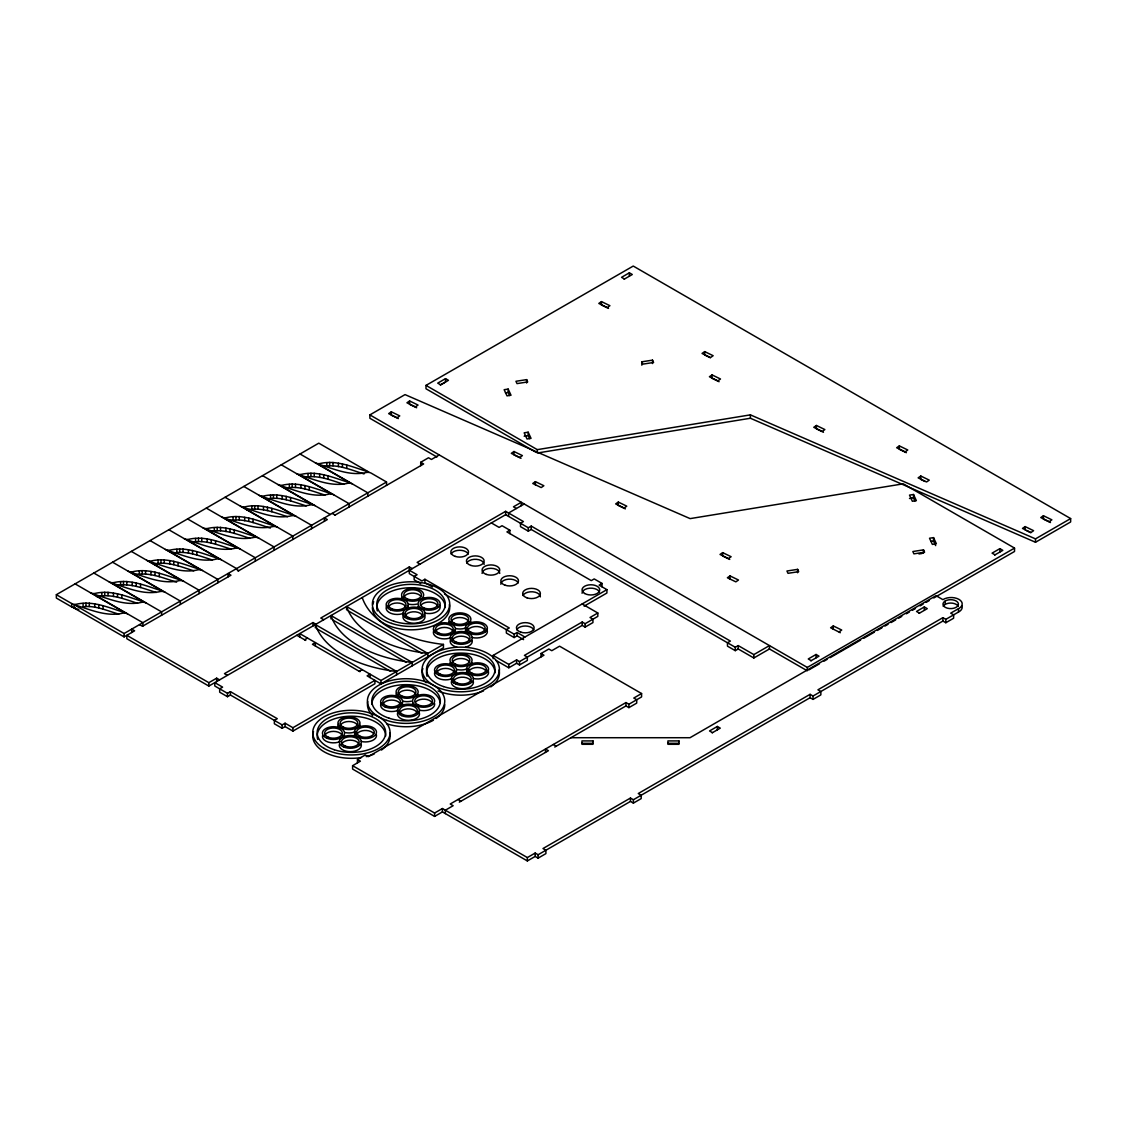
<?xml version="1.0" encoding="UTF-8"?>
<svg xmlns="http://www.w3.org/2000/svg" width="1127" height="1127" viewBox="0 0 1127 1127"><rect width="100%" height="100%" fill="white"/><g stroke="black" fill="none" stroke-linecap="round" stroke-linejoin="round"><path stroke-width="1.5" d="M391.308 411.806L388.646 413.637L397.098 417.737L399.775 415.905L391.308 411.806L391.308 415.187L398.366 418.596M409.594 400.958L406.932 402.79L415.384 406.889L418.061 405.058L409.594 400.958L409.594 404.339L416.652 407.749M601.466 301.599L598.803 303.445L607.27 307.544L609.932 305.699L601.466 301.599L601.466 304.994L608.524 308.404M513.954 451.504L511.292 453.35L519.744 457.449L522.421 455.604L513.954 451.504L513.954 454.885L521.012 458.309M704.699 351.61L702.036 353.455L710.503 357.555L713.166 355.709L704.699 351.61L704.699 355.005L710.348 357.738M535.41 481.638L532.747 483.483L541.214 487.568L543.876 485.737L535.41 481.638L535.41 485.019M712.067 374.911L709.39 376.756L717.857 380.856L720.519 379.01L712.067 374.911L712.067 378.292L719.111 381.715M618.314 502.064L615.652 503.91L624.104 508.009L626.781 506.164L618.314 502.064L618.314 505.445L625.372 508.869M816.427 425.471L813.75 427.302L822.217 431.402L824.879 429.57L816.427 425.471L816.427 428.852L823.471 432.275M722.675 552.624L720.012 554.456L728.465 558.555L731.141 556.724L722.675 552.624L722.675 556.005L729.732 559.429M899.332 445.898L896.655 447.743L905.122 451.842L907.784 449.997L899.332 445.898L899.332 449.279L906.376 452.702M730.042 575.925L727.366 577.757L735.832 581.856L738.495 580.025L730.042 575.925L730.042 579.306M920.787 476.031L918.111 477.862L926.577 481.962L929.254 480.13L920.787 476.031L920.787 479.412L925.013 481.468M839.066 631.867L841.728 630.035L833.276 625.936L830.599 627.767L840.319 632.726M1025.147 526.591L1022.471 528.422L1030.937 532.522L1033.614 530.69L1025.147 526.591L1025.147 529.972M1043.433 515.729L1040.756 517.575L1049.223 521.674L1051.885 519.829L1043.433 515.729L1043.433 519.124L1050.477 522.534M75.03 607.707A4.705 2.719 0 0 1 71.705 606.918L56.35 598.071L56.35 594.69L318.786 443.165L368.783 472.03C353.089 467.282 336.691 459.562 319.941 463.563A4.705 2.719 0 0 1 315.391 462.859M436.938 456.998L369.881 418.272L369.881 414.891L405.03 394.605L690.118 518.617L903.248 483.835L1014.539 548.088L1014.539 551.469L933.762 597.972M445.531 378.63L437.713 383.138L440.657 384.828L448.461 380.32L445.531 378.63L445.531 382.011L440.319 385.011M624.133 279.2L632.289 274.509L629.345 272.819L621.54 277.327L624.471 279.017M131.704 632.515L131.704 629.12L134.634 630.81L124.097 636.896L74.114 608.045L74.114 604.664L124.097 633.515L386.533 482.004L386.533 485.385M420.709 465.662L420.709 462.281L428.514 457.759L431.444 459.464L439.262 454.942M238.022 571.135L327.309 519.589L324.379 517.899L324.379 521.28M334.634 515.349L423.639 463.972L420.709 462.281M420.061 564.12L417.131 562.429L505.643 511.32L523.421 521.576L520.491 523.266L520.491 526.647L528.295 531.155L531.226 529.465L735.283 647.278L738.213 645.588L753.836 654.604L769.459 645.588L769.459 648.969L753.836 657.985L738.213 648.969L735.283 650.659L727.464 646.151L727.464 642.77L730.395 641.08L531.226 526.084L528.295 527.774L505.643 514.701L208.847 686.061L126.83 638.713L126.83 635.332L208.847 682.68L216.652 678.172L219.582 679.863M315.912 624.245L312.982 622.555L224.456 673.65L227.386 675.355M412.243 568.628L409.312 566.937L320.786 618.047L323.717 619.737M524.196 503.994L508.573 513.01L508.573 516.391M304.614 639.784L307.544 638.093M227.485 693.33L230.415 691.64L277.284 718.702L274.354 720.392L274.354 723.773L282.159 728.281L285.089 726.591L292.907 731.099L374.911 683.751L374.911 680.37L292.907 727.718L285.089 723.21L282.159 724.9L230.415 695.021L227.485 696.711L219.68 692.203L219.68 688.822L222.611 687.132L214.792 682.624L214.792 686.005L227.485 693.33L227.485 696.711M523.59 639.615L517.082 635.867L514.151 637.558L506.347 633.05L506.347 629.669L509.263 627.978L424.907 579.264L421.991 580.954L409.298 573.629L409.312 566.937M509.855 533.606L509.855 530.225L506.925 531.916L591.281 580.616L594.211 578.926L602.015 583.434L602.015 586.829M359.288 671.34L362.218 669.649M299.74 636.966L299.74 633.585L380.968 680.483L443.446 644.405L443.446 647.786L380.968 683.864L367.106 675.862L370.036 674.171L370.036 677.552M444.503 593.957L514.151 634.177L517.082 632.486L524.886 636.994M602.015 583.434L599.099 585.138L606.904 589.646L606.904 593.027L584.124 606.171M493.161 658.774L493.161 655.393L606.904 589.646M493.161 655.393L508.784 664.409L516.589 659.901L519.519 661.591L582.194 625.4L585.124 627.091L592.943 622.583L592.943 619.202L590.013 617.511L597.817 613.003L597.817 616.384L585.124 623.71L582.194 622.019L524.407 655.393L527.337 657.083L527.337 660.464L519.519 664.972L516.589 663.282L508.784 667.79L495.993 660.408M357.47 762.866L357.47 759.485L365.289 754.977L368.219 756.668L543.961 655.21L541.03 653.519L541.03 656.9M541.03 653.519L548.835 649.011L551.765 650.702L559.57 646.194L641.587 693.542L641.587 696.923L628.894 704.248L625.964 702.558L450.222 804.016L453.153 805.706L445.348 810.214L445.348 813.595M961.866 605.734A11.059 6.382 0 0 1 958.513 612.031L945.821 619.357L942.89 617.666L817.92 689.823L820.85 691.513L820.85 694.894L813.032 699.402L810.102 697.712L633.388 799.733L630.458 798.043L542.975 848.546L545.905 850.237L545.905 853.618L538.1 858.126L535.17 856.435L527.351 860.943L442.418 811.905L434.599 816.413L352.596 769.065L352.596 765.684L360.401 761.176L357.47 759.485M352.596 765.684L434.599 813.032L442.418 808.524L527.351 857.562L535.17 853.054L538.1 854.745L630.458 801.424L633.388 803.114L641.193 798.606L641.193 795.225L638.262 793.535L810.102 694.331L813.032 696.021L942.89 621.047L945.821 622.738L953.625 618.23L953.625 614.849L950.695 613.158L958.513 608.665A11.059 6.382 0 0 0 958.95 599.381A11.059 6.382 0 0 0 942.89 599.649L936.044 595.676L690.006 737.72L570.91 737.72M641.587 693.542L633.783 698.05L636.713 699.74L636.713 703.121L628.894 707.629L625.964 705.939L554.766 747.046M459.323 802.156L548.44 750.695L545.51 749.004L545.51 752.385M810.848 660.845L819.005 656.153L816.061 654.463L808.256 658.971L811.186 660.661M994.676 555.033L1002.819 550.342L999.888 548.638L992.07 553.146L995.014 554.85M537.283 449.645L750.413 414.863L1035.502 538.875L1070.65 518.575L1070.65 521.956L1035.502 542.256L750.413 418.244L537.283 453.026L537.283 449.645L425.992 385.392L425.992 388.773L535.762 452.152M712.137 732.846L720.28 728.141L717.35 726.45L709.531 730.958L712.475 732.663M919.125 613.342L927.267 608.65L924.323 606.946L916.519 611.454L919.449 613.158M425.992 385.392L633.247 266.057L1070.65 518.575M369.881 414.891L807.284 667.423L1014.539 548.088M808.806 669.931L819.47 663.789M824.048 661.155L827.091 659.394M830.134 657.647L860.619 640.094M863.662 638.333L874.341 632.191M877.384 630.444L881.948 627.809M885.005 626.048L888.048 624.302M891.091 622.541L895.669 619.906M898.712 618.159L901.769 616.399M906.333 613.764L909.39 612.017M912.433 610.256L915.476 608.51M920.055 605.875L923.098 604.114M926.155 602.367L929.197 600.606M945.229 600.973L946.835 600.282A7.734 4.466 0 0 1 956.161 601.001A7.734 4.466 0 0 1 957.386 606.382L956.161 607.298A7.734 4.466 0 0 1 945.229 607.312A7.734 4.466 0 0 1 945.229 601.001L945.229 604.368M526.619 379.63L515.941 381.278L517.025 383.603L527.69 381.94L526.619 379.63L526.619 383.011M641.841 361.809L652.519 360.147L653.59 362.471L642.925 364.12L641.841 361.809L641.841 365.19M508.164 389.083L504.149 389.703L507.009 395.859L511.024 395.239L508.164 389.083L508.164 392.464L509.601 395.549M505.488 392.872L508.164 392.464M528.183 432.204L524.168 432.824L527.027 438.981L531.042 438.361L528.183 432.204L528.183 435.585L529.605 438.657M524.168 436.205L528.183 435.585M913.504 494.499L909.503 495.119L912.363 501.276L916.364 500.656L913.504 494.499L913.504 497.88L914.941 500.952M909.503 498.5L913.504 497.88M933.522 537.621L929.507 538.241L932.367 544.397L936.382 543.778L933.522 537.621L933.522 541.002L935.664 545.623M930.846 541.411L933.522 541.002M797.606 569.36L786.942 571.009L788.012 573.319L798.691 571.671L797.606 569.36L797.606 572.741M923.506 549.877L912.842 551.526L913.912 553.85L924.591 552.188L923.506 549.877L923.506 553.258M918.942 553.963L921.985 553.498M300.05 453.998L350.032 482.849C334.353 478.116 317.955 470.382 301.191 474.382A4.705 2.719 0 0 1 296.655 473.678M281.299 464.817L331.282 493.682C315.602 488.935 299.204 481.201 282.44 485.202A4.705 2.719 0 0 1 277.904 484.497M262.549 475.636L312.545 504.502C296.852 499.754 280.454 492.02 263.704 496.021A4.705 2.719 0 0 1 259.154 495.331M243.812 486.455L293.795 515.321C278.115 510.573 261.718 502.853 244.953 506.854A4.705 2.719 0 0 1 240.417 506.15M225.062 497.289L275.044 526.14C259.365 521.407 242.967 513.673 226.203 517.673A4.705 2.719 0 0 1 221.667 516.969M206.311 508.108L256.308 536.973C240.629 532.226 224.231 524.492 207.467 528.493A4.705 2.719 0 0 1 202.916 527.788M187.575 518.927L237.558 547.792C221.878 543.045 205.48 535.311 188.716 539.312A4.705 2.719 0 0 1 184.18 538.621M168.825 529.746L218.807 558.612C203.128 553.864 186.73 546.144 169.966 550.145A4.705 2.719 0 0 1 165.43 549.441M150.074 540.58L200.071 569.431C184.391 564.697 167.993 556.963 151.229 560.964A4.705 2.719 0 0 1 146.679 560.26M131.338 551.399L181.32 580.264C165.641 575.517 149.243 567.783 132.479 571.783A4.705 2.719 0 0 1 127.943 571.079M112.587 562.218L162.57 591.083C146.89 586.336 130.493 578.602 113.728 582.603A4.705 2.719 0 0 1 109.192 581.912M93.837 573.037L143.833 601.903C128.154 597.155 111.756 589.435 94.992 593.436A4.705 2.719 0 0 1 90.442 592.732M75.1 583.871L125.083 612.722C109.404 607.988 93.006 600.254 76.242 604.255A4.705 2.719 0 0 1 71.705 603.551L56.35 594.69M323.364 466.508C337.339 463.704 350.99 470.044 364.063 473.918M304.628 477.327C318.025 474.622 331.197 480.412 343.749 484.244M285.878 488.16C299.275 485.441 312.447 491.231 324.999 495.063M267.127 498.979C280.538 496.274 293.71 502.064 306.262 505.896M246.672 510.01C260.619 506.911 274.439 512.517 287.512 516.715M229.64 520.618C243.601 517.814 257.266 524.154 270.339 528.042M210.89 531.451C224.301 528.732 237.473 534.522 250.025 538.354M192.154 542.27C205.551 539.565 218.723 545.355 231.274 549.187M173.403 553.089C186.8 550.385 199.972 556.174 212.524 560.006M154.653 563.909C168.064 561.204 181.236 566.994 193.788 570.825M135.916 574.742C149.877 571.924 163.528 578.264 176.601 582.152M117.166 585.561C130.563 582.856 143.735 588.646 156.287 592.478M96.697 596.592C110.657 593.492 124.477 599.099 137.55 603.297M118.8 614.116C107.248 610.834 95.429 605.199 83.102 606.791L83.102 603.41M581.955 743.313L592.999 743.313M667.917 743.313L678.961 743.313M74.114 604.664C89.794 609.397 106.192 617.131 122.956 613.13A4.705 2.719 0 0 1 127.492 613.835M74.114 608.045L78.82 609.538M1026.556 530.648L1030.782 532.705M769.178 648.814L807.284 670.804L807.284 667.423M516.391 508.502L513.461 506.812L521.266 502.304L521.266 505.685M509.855 530.225L502.05 525.717L499.12 527.408L491.302 522.9M386.533 482.004L371.192 473.143A4.705 2.719 0 0 0 366.655 472.438C349.891 476.439 333.493 468.705 317.8 463.958L367.796 492.823L367.796 496.204M582.194 603.973L597.817 613.003M332.183 513.377L335.113 515.067M330.296 514.476L280.313 485.61C295.992 490.358 312.39 498.078 329.154 494.077A4.705 2.719 0 0 1 333.705 494.781M409.298 570.248L417.103 574.756L414.172 576.446L414.172 579.827L420.681 583.589M432.444 586.998L424.907 582.645L424.907 579.264M346.595 609.904L346.595 606.523L427.837 653.421L427.837 656.802M348.102 610.778L421.808 653.336M330.972 618.92L330.972 615.539L412.214 662.437L412.214 665.818M553.329 744.496L556.259 746.187M332.479 619.794L406.199 662.352M236.571 568.586L186.589 539.72C202.268 544.468 218.666 552.202 235.43 548.201A4.705 2.719 0 0 1 239.966 548.905M235.853 568.994L238.783 570.685M315.363 627.936L315.363 624.555L396.591 671.453L396.591 674.848M316.856 628.81L390.576 671.368M296.81 635.276L305.755 640.432M359.907 671.706L312.433 644.292L315.363 642.601L315.363 645.982M458.041 799.508L460.971 801.198M139.523 624.612L142.453 626.302L230.965 575.207L228.034 573.516L228.034 576.897M1035.502 538.875L1035.502 542.256M999.888 548.638L999.888 552.019M958.513 608.665L958.513 612.031M945.821 619.357L945.821 622.738M942.89 617.666L942.89 621.047M924.323 606.946L924.323 610.327M833.276 625.936L833.276 629.317M816.061 654.463L816.061 657.844M813.032 696.021L813.032 699.402M810.102 694.331L810.102 697.712M753.836 654.604L753.836 657.985M750.413 414.863L750.413 418.244M738.213 645.588L738.213 648.969M735.283 647.278L735.283 650.659M717.35 726.45L717.35 729.831M652.519 360.147L652.519 363.542M633.388 799.733L633.388 803.114M630.458 798.043L630.458 801.424M629.345 272.819L629.345 276.2M628.894 704.248L628.894 707.629M625.964 702.558L625.964 705.939M585.124 623.71L585.124 627.091M582.194 622.019L582.194 625.4M538.1 854.745L538.1 858.126M535.17 853.054L535.17 856.435M531.226 526.084L531.226 529.465M528.295 527.774L528.295 531.155M527.351 857.562L527.351 860.943M519.519 661.591L519.519 664.972M517.082 632.486L517.082 635.867M516.589 659.901L516.589 663.282M514.151 634.177L514.151 637.558M508.784 664.409L508.784 667.79M505.643 511.32L505.643 514.701M442.418 808.524L442.418 811.905M434.599 813.032L434.599 816.413M380.968 680.483L380.968 683.864M349.046 507.023L349.046 503.642L299.064 474.791C314.743 479.524 331.141 487.258 347.905 483.258A4.705 2.719 0 0 1 352.441 483.962M346.778 465.071L346.778 468.452M342.467 463.873L342.467 467.254M338.424 463.239L338.424 466.62M332.986 462.394L332.986 465.789M329.662 462.38L329.662 465.761M328.027 475.89L328.027 479.271M326.802 462.718L326.802 466.099M323.717 474.692L323.717 478.073M319.674 474.073L319.674 477.454M314.25 473.227L314.25 476.608M312.982 622.555L312.982 625.936M311.559 528.676L311.559 525.295L261.563 496.429C277.256 501.177 293.654 508.911 310.418 504.91A4.705 2.719 0 0 1 314.954 505.614M310.925 473.199L310.925 476.594M309.291 486.709L309.291 490.09M308.051 473.537L308.051 476.918M304.98 485.512L304.98 488.893M300.923 484.892L300.923 488.273M295.499 484.047L295.499 487.428M292.809 539.495L292.809 536.114L242.826 507.249C258.506 511.996 274.903 519.73 291.668 515.729A4.705 2.719 0 0 1 296.204 516.434M292.907 727.718L292.907 731.099M292.175 484.032L292.175 487.413M290.541 497.528L290.541 500.909M289.315 484.356L289.315 487.737M286.23 496.345L286.23 499.726M285.089 723.21L285.089 726.591M282.187 495.711L282.187 499.092M282.159 724.9L282.159 728.281M276.749 494.866L276.749 498.247M274.058 550.314L274.058 546.933L224.076 518.082C239.755 522.815 256.153 530.549 272.917 526.548A4.705 2.719 0 0 1 277.467 527.253M273.424 494.852L273.424 498.233M271.79 508.362L271.79 511.743M270.565 495.176L270.565 498.557M267.479 507.164L267.479 510.545M263.436 506.53L263.436 509.911M258.013 505.685L258.013 509.08M255.322 561.147L255.322 557.766L205.325 528.901C221.019 533.649 237.417 541.369 254.181 537.368A4.705 2.719 0 0 1 258.717 538.072M254.688 505.671L254.688 509.052M253.054 519.181L253.054 522.562M251.814 506.009L251.814 509.39M248.743 517.983L248.743 521.364M244.686 517.349L244.686 520.744M239.262 516.518L239.262 519.899M235.937 516.49L235.937 519.885M234.303 530L234.303 533.381M233.078 516.828L233.078 520.209M230.415 691.64L230.415 695.021M229.993 528.802L229.993 532.183M225.949 528.183L225.949 531.564M220.512 527.337L220.512 530.718M217.835 582.786L217.835 579.405L167.838 550.539C183.518 555.287 199.916 563.021 216.68 559.02A4.705 2.719 0 0 1 221.23 559.725M217.201 527.323L217.201 530.704M216.652 678.172L216.652 681.553M215.553 540.819L215.553 544.2M214.327 527.647L214.327 531.028M211.242 539.636L211.242 543.017M208.847 682.68L208.847 686.061M207.199 539.002L207.199 542.383M201.775 538.157L201.775 541.538M199.085 593.605L199.085 590.224L149.088 561.373C164.781 566.106 181.179 573.84 197.943 569.839A4.705 2.719 0 0 1 202.48 570.544M198.451 538.142L198.451 541.523M196.816 551.652L196.816 555.033M195.577 538.467L195.577 541.848M192.506 550.455L192.506 553.836M188.448 549.821L188.448 553.202M183.025 548.976L183.025 552.371M180.334 604.438L180.334 601.057L130.352 572.192C146.031 576.939 162.429 584.659 179.193 580.659A4.705 2.719 0 0 1 183.729 581.363M179.7 548.962L179.7 552.343M178.066 562.472L178.066 565.853M176.84 549.3L176.84 552.681M173.755 561.274L173.755 564.655M169.712 560.64L169.712 564.035M164.274 559.809L164.274 563.19M161.598 615.257L161.598 611.876L111.601 583.011C127.281 587.759 143.678 595.493 160.443 591.492A4.705 2.719 0 0 1 164.993 592.196M160.964 559.781L160.964 563.176M159.316 573.291L159.316 576.672M158.09 560.119L158.09 563.5M155.005 572.093L155.005 575.474M150.962 571.474L150.962 574.855M145.538 570.628L145.538 574.009M142.847 626.077L142.847 622.696L92.851 593.83C108.544 598.578 124.942 606.312 141.706 602.311A4.705 2.719 0 0 1 146.242 603.015M142.213 570.614L142.213 573.995M140.579 584.11L140.579 587.491M139.339 570.938L139.339 574.319M136.268 582.927L136.268 586.308M132.211 582.293L132.211 585.674M126.787 581.447L126.787 584.828M124.097 633.515L124.097 636.896M123.463 581.433L123.463 584.814M121.829 594.943L121.829 598.324M120.603 581.757L120.603 585.138M117.518 593.746L117.518 597.127M113.475 593.112L113.475 596.493M108.037 592.267L108.037 595.662M104.726 592.253L104.726 595.634M103.078 605.762L103.078 609.143M101.853 592.591L101.853 595.972M98.767 604.565L98.767 607.946M94.724 603.931L94.724 607.326M89.301 603.1L89.301 606.481M85.976 603.072L85.976 606.467M71.705 603.551L71.705 606.918M340.227 741.538A11.045 6.382 0 0 1 327.971 742.003A11.045 6.382 0 0 1 322.547 735.649M344.453 735.649A11.045 6.382 0 0 1 344.453 737.312M324.731 735.804A8.833 5.1 0 0 1 333.493 731.367A8.833 5.1 0 0 1 342.256 735.804M361.26 744.426A11.045 6.382 0 0 1 350.314 751.639A11.045 6.382 0 0 1 339.354 744.426M341.551 744.595A8.833 5.1 0 0 1 350.314 740.157A8.833 5.1 0 0 1 359.062 744.595M376.39 734.734A11.045 6.382 0 0 1 361.218 741.453M354.484 736.396A11.045 6.382 0 0 1 355.23 733.128M356.681 734.903A8.833 5.1 0 0 1 364.289 730.507A8.833 5.1 0 0 1 373.6 733.621M355.667 731.648A11.045 6.382 0 0 1 344.721 732.48M338.001 727.422A11.045 6.382 0 0 1 338.748 724.154M359.147 724.154A11.045 6.382 0 0 1 359.893 727.422M340.185 725.929A8.833 5.1 0 0 1 348.947 721.491A8.833 5.1 0 0 1 357.71 725.929M398.38 710.221A11.045 6.382 0 0 1 384.941 710.221A11.045 6.382 0 0 1 381.461 702.727M401.86 702.727A11.045 6.382 0 0 1 402.607 705.995M382.898 704.502A8.833 5.1 0 0 1 391.661 700.064A8.833 5.1 0 0 1 400.423 704.502M418.68 711.503A11.045 6.382 0 0 1 408.467 720.322A11.045 6.382 0 0 1 398.268 711.503M399.705 714.617A8.833 5.1 0 0 1 407.312 708.883A8.833 5.1 0 0 1 417.229 713.278M434.557 703.417A11.045 6.382 0 0 1 419.371 710.151M412.651 705.079A11.045 6.382 0 0 1 412.651 703.417M415.44 702.304A8.833 5.1 0 0 1 424.752 699.191A8.833 5.1 0 0 1 432.359 703.586M411.341 701.163A11.045 6.382 0 0 1 402.888 701.163M396.155 696.106A11.045 6.382 0 0 1 396.901 692.837M418.061 694.443A11.045 6.382 0 0 1 418.061 696.106M398.352 694.612A8.833 5.1 0 0 1 407.115 690.175A8.833 5.1 0 0 1 415.877 694.612M452.293 678.553A11.045 6.382 0 0 1 438.854 678.553A11.045 6.382 0 0 1 435.36 671.058M455.773 671.058A11.045 6.382 0 0 1 456.52 674.326M436.811 672.833A8.833 5.1 0 0 1 445.574 668.396A8.833 5.1 0 0 1 454.336 672.833M473.326 681.441A11.045 6.382 0 0 1 460.943 688.597A11.045 6.382 0 0 1 452.181 679.835M453.618 682.948A8.833 5.1 0 0 1 461.225 677.214A8.833 5.1 0 0 1 471.142 681.61M487.723 670.142A11.045 6.382 0 0 1 485.328 677.088A11.045 6.382 0 0 1 473.284 678.482M466.564 673.411A11.045 6.382 0 0 1 467.311 670.142M468.747 671.917A8.833 5.1 0 0 1 477.51 667.48A8.833 5.1 0 0 1 486.272 671.917M467.747 668.663A11.045 6.382 0 0 1 456.787 669.494M450.067 664.437A11.045 6.382 0 0 1 450.067 662.775M471.974 662.775A11.045 6.382 0 0 1 471.974 664.437M452.265 662.944A8.833 5.1 0 0 1 459.872 658.548A8.833 5.1 0 0 1 469.184 661.662M416.849 604.086A11.045 6.382 0 0 1 408.397 604.086M401.663 599.029A11.045 6.382 0 0 1 401.663 597.366M423.569 597.366A11.045 6.382 0 0 1 423.569 599.029M403.86 597.535A8.833 5.1 0 0 1 411.468 593.14A8.833 5.1 0 0 1 420.78 596.253M403.889 613.144A11.045 6.382 0 0 1 390.449 613.144A11.045 6.382 0 0 1 386.97 605.65M407.382 605.65A11.045 6.382 0 0 1 408.129 607.256M388.406 607.425A8.833 5.1 0 0 1 397.169 602.987A8.833 5.1 0 0 1 405.931 607.425M424.189 614.426A11.045 6.382 0 0 1 413.975 623.245A11.045 6.382 0 0 1 403.776 614.426M405.213 617.54A8.833 5.1 0 0 1 412.82 611.82A8.833 5.1 0 0 1 422.738 616.201M439.319 604.734A11.045 6.382 0 0 1 436.924 611.693A11.045 6.382 0 0 1 424.879 613.074M418.159 608.017A11.045 6.382 0 0 1 418.159 606.34M420.949 605.227A8.833 5.1 0 0 1 430.26 602.114A8.833 5.1 0 0 1 437.868 606.509M451.124 637.572A11.045 6.382 0 0 1 437.685 637.572A11.045 6.382 0 0 1 434.205 630.078M454.618 630.078A11.045 6.382 0 0 1 455.364 633.346M435.642 631.853A8.833 5.1 0 0 1 444.404 627.415A8.833 5.1 0 0 1 453.167 631.853M472.171 640.46A11.045 6.382 0 0 1 465.437 647.194M456.984 647.194A11.045 6.382 0 0 1 451.011 638.854M452.448 640.629A8.833 5.1 0 0 1 461.211 636.192A8.833 5.1 0 0 1 469.973 640.629M486.554 629.162A11.045 6.382 0 0 1 484.159 636.107A11.045 6.382 0 0 1 472.114 637.502M465.395 632.43A11.045 6.382 0 0 1 466.141 629.162M467.592 630.937A8.833 5.1 0 0 1 477.496 626.542A8.833 5.1 0 0 1 485.103 632.275M466.578 627.683A11.045 6.382 0 0 1 455.632 628.514M448.898 623.456A11.045 6.382 0 0 1 448.898 621.794M470.804 621.794A11.045 6.382 0 0 1 470.804 623.456M451.096 621.963A8.833 5.1 0 0 1 459.858 617.526A8.833 5.1 0 0 1 468.621 621.963M582.053 593.253A8.833 5.1 0 0 1 589.731 588.195A8.833 5.1 0 0 1 599.423 591.929M516.744 629.81A8.833 5.1 0 0 1 525.281 626.02A8.833 5.1 0 0 1 533.818 629.81M451.138 554.047A8.833 5.1 0 0 1 459.675 550.272A8.833 5.1 0 0 1 468.212 554.047M482.074 573.404A8.833 5.1 0 0 1 490.907 568.304A8.833 5.1 0 0 1 499.754 573.404M500.825 584.237A8.833 5.1 0 0 1 508.502 579.165A8.833 5.1 0 0 1 518.195 582.913M522.998 595.535A8.833 5.1 0 0 1 532.677 591.802A8.833 5.1 0 0 1 540.368 596.859M466.761 563.063A8.833 5.1 0 0 1 476.439 559.33A8.833 5.1 0 0 1 484.131 564.388M449.391 604.593A38.656 22.315 0 0 1 413.581 629.768A38.656 22.315 0 0 1 372.389 607.495M372.727 604.593A38.656 22.315 0 0 1 373.713 601.719M377.334 610.933A34.247 19.765 0 0 1 408.073 587.801A34.247 19.765 0 0 1 445.292 607.495M499.092 669.945A38.656 22.315 0 0 1 490.808 686.907M483.483 690.921A38.656 22.315 0 0 1 438.051 690.921M426.105 682.737A38.656 22.315 0 0 1 422.85 668.494M427.048 676.299A34.247 19.765 0 0 1 457.773 653.167A34.247 19.765 0 0 1 495.007 672.861M444.756 704.431A38.656 22.315 0 0 1 436.135 718.477M433.43 720.209A38.656 22.315 0 0 1 386.758 723.759M372.614 715.589A38.656 22.315 0 0 1 367.768 701.515M371.854 704.431A34.247 19.765 0 0 1 404.607 684.681A34.247 19.765 0 0 1 440.206 702.713M389.745 733.085A38.656 22.315 0 0 1 381.461 750.047M374.136 754.048A38.656 22.315 0 0 1 366.219 756.611M361.429 757.555A38.656 22.315 0 0 1 313.503 731.634M317.701 739.425A34.247 19.765 0 0 1 348.426 716.293A34.247 19.765 0 0 1 385.659 735.987M943.229 606.368A7.734 4.466 0 0 1 950.695 603.058A7.734 4.466 0 0 1 958.161 606.368M443.446 644.405A102.177 58.984 0 0 1 362.218 597.507M427.837 653.421A102.177 58.984 0 0 1 346.595 606.523M412.214 662.437A102.177 58.984 0 0 1 330.972 615.539M396.591 671.453A102.177 58.984 0 0 1 315.363 624.555M592.999 740.918L581.955 740.918L581.955 744.299L592.999 744.299L592.999 740.918M678.961 740.918L667.917 740.918L667.917 744.299L678.961 744.299L678.961 740.918M326.774 738.157A11.045 6.382 0 0 0 344.453 733.931A11.045 6.382 0 0 0 329.267 727.197A11.045 6.382 0 0 0 326.774 738.157M328.126 737.143A8.833 5.1 0 0 0 342.256 733.762A8.833 5.1 0 0 0 330.112 728.38A8.833 5.1 0 0 0 328.126 737.143M343.58 746.933A11.045 6.382 0 0 0 361.26 742.707A11.045 6.382 0 0 0 346.074 735.987A11.045 6.382 0 0 0 343.58 746.933M344.932 745.933A8.833 5.1 0 0 0 359.062 742.552A8.833 5.1 0 0 0 346.919 737.171A8.833 5.1 0 0 0 344.932 745.933M358.71 737.241A11.045 6.382 0 0 0 376.39 733.015A11.045 6.382 0 0 0 361.218 726.295A11.045 6.382 0 0 0 358.71 737.241M360.062 736.227A8.833 5.1 0 0 0 374.206 732.846A8.833 5.1 0 0 0 362.063 727.478A8.833 5.1 0 0 0 360.062 736.227M342.228 728.267A11.045 6.382 0 0 0 359.893 724.041A11.045 6.382 0 0 0 344.721 717.321A11.045 6.382 0 0 0 342.228 728.267M343.566 727.253A8.833 5.1 0 0 0 357.71 723.872A8.833 5.1 0 0 0 345.566 718.491A8.833 5.1 0 0 0 343.566 727.253M384.941 706.84A11.045 6.382 0 0 0 402.607 702.614A11.045 6.382 0 0 0 387.434 695.88A11.045 6.382 0 0 0 384.941 706.84M386.279 705.826A8.833 5.1 0 0 0 400.423 702.445A8.833 5.1 0 0 0 388.28 697.064A8.833 5.1 0 0 0 386.279 705.826M401.747 715.631A11.045 6.382 0 0 0 419.427 711.405A11.045 6.382 0 0 0 404.241 704.671A11.045 6.382 0 0 0 401.747 715.631M403.086 714.617A8.833 5.1 0 0 0 417.229 711.236A8.833 5.1 0 0 0 405.086 705.854A8.833 5.1 0 0 0 403.086 714.617M416.877 705.925A11.045 6.382 0 0 0 434.557 701.698A11.045 6.382 0 0 0 419.371 694.979A11.045 6.382 0 0 0 416.877 705.925M418.216 704.924A8.833 5.1 0 0 0 432.359 701.543A8.833 5.1 0 0 0 420.216 696.162A8.833 5.1 0 0 0 418.216 704.924M400.381 696.951A11.045 6.382 0 0 0 418.061 692.725A11.045 6.382 0 0 0 402.888 686.005A11.045 6.382 0 0 0 400.381 696.951M401.733 695.937A8.833 5.1 0 0 0 415.877 692.556A8.833 5.1 0 0 0 403.734 687.174A8.833 5.1 0 0 0 401.733 695.937M438.854 675.172A11.045 6.382 0 0 0 456.52 670.945A11.045 6.382 0 0 0 441.347 664.212A11.045 6.382 0 0 0 438.854 675.172M440.192 674.157A8.833 5.1 0 0 0 454.336 670.776A8.833 5.1 0 0 0 442.193 665.395A8.833 5.1 0 0 0 440.192 674.157M455.66 683.962A11.045 6.382 0 0 0 473.326 679.736A11.045 6.382 0 0 0 458.154 673.002A11.045 6.382 0 0 0 455.66 683.962M456.998 682.948A8.833 5.1 0 0 0 471.142 679.567A8.833 5.1 0 0 0 458.999 674.185A8.833 5.1 0 0 0 456.998 682.948M470.79 674.256A11.045 6.382 0 0 0 488.47 670.03A11.045 6.382 0 0 0 473.284 663.31A11.045 6.382 0 0 0 470.79 674.256M472.128 673.256A8.833 5.1 0 0 0 486.272 669.875A8.833 5.1 0 0 0 474.129 664.493A8.833 5.1 0 0 0 472.128 673.256M454.294 665.282A11.045 6.382 0 0 0 471.974 661.056A11.045 6.382 0 0 0 456.787 654.336A11.045 6.382 0 0 0 454.294 665.282M455.646 664.268A8.833 5.1 0 0 0 469.776 660.887A8.833 5.1 0 0 0 457.632 655.52A8.833 5.1 0 0 0 455.646 664.268M405.889 599.874A11.045 6.382 0 0 0 423.569 595.648A11.045 6.382 0 0 0 408.397 588.928A11.045 6.382 0 0 0 405.889 599.874M407.241 598.86A8.833 5.1 0 0 0 421.385 595.479A8.833 5.1 0 0 0 409.242 590.111A8.833 5.1 0 0 0 407.241 598.86M390.449 609.763A11.045 6.382 0 0 0 408.129 605.537A11.045 6.382 0 0 0 392.943 598.817A11.045 6.382 0 0 0 390.449 609.763M391.787 608.749A8.833 5.1 0 0 0 405.931 605.368A8.833 5.1 0 0 0 393.788 599.987A8.833 5.1 0 0 0 391.787 608.749M407.256 618.554A11.045 6.382 0 0 0 424.935 614.328A11.045 6.382 0 0 0 409.749 607.594A11.045 6.382 0 0 0 407.256 618.554M408.594 617.54A8.833 5.1 0 0 0 422.738 614.159A8.833 5.1 0 0 0 410.594 608.777A8.833 5.1 0 0 0 408.594 617.54M422.386 608.862A11.045 6.382 0 0 0 440.065 604.621A11.045 6.382 0 0 0 424.879 597.902A11.045 6.382 0 0 0 422.386 608.862M423.738 607.847A8.833 5.1 0 0 0 437.868 604.466A8.833 5.1 0 0 0 425.724 599.085A8.833 5.1 0 0 0 423.738 607.847M437.685 634.191A11.045 6.382 0 0 0 455.364 629.965A11.045 6.382 0 0 0 440.178 623.231A11.045 6.382 0 0 0 437.685 634.191M439.023 633.177A8.833 5.1 0 0 0 453.167 629.796A8.833 5.1 0 0 0 441.023 624.414A8.833 5.1 0 0 0 439.023 633.177M454.491 642.982A11.045 6.382 0 0 0 472.171 638.755A11.045 6.382 0 0 0 456.984 632.022A11.045 6.382 0 0 0 454.491 642.982M455.829 641.967A8.833 5.1 0 0 0 469.973 638.586A8.833 5.1 0 0 0 457.83 633.205A8.833 5.1 0 0 0 455.829 641.967M469.621 633.275A11.045 6.382 0 0 0 487.301 629.049A11.045 6.382 0 0 0 472.114 622.329A11.045 6.382 0 0 0 469.621 633.275M470.973 632.275A8.833 5.1 0 0 0 485.103 628.894A8.833 5.1 0 0 0 472.96 623.513A8.833 5.1 0 0 0 470.973 632.275M453.124 624.302A11.045 6.382 0 0 0 470.804 620.075A11.045 6.382 0 0 0 455.632 613.356A11.045 6.382 0 0 0 453.124 624.302M454.477 623.287A8.833 5.1 0 0 0 468.621 619.906A8.833 5.1 0 0 0 456.477 614.539A8.833 5.1 0 0 0 454.477 623.287M584.645 593.478A8.833 5.1 0 0 0 599.423 591.182A8.833 5.1 0 0 0 588.604 584.941A8.833 5.1 0 0 0 584.645 593.478M520.857 632.162A8.833 5.1 0 0 0 534.113 627.753A8.833 5.1 0 0 0 520.857 623.33A8.833 5.1 0 0 0 520.857 632.162M455.252 556.4A8.833 5.1 0 0 0 468.508 551.991A8.833 5.1 0 0 0 455.252 547.567A8.833 5.1 0 0 0 455.252 556.4M486.498 574.446A8.833 5.1 0 0 0 499.754 570.023A8.833 5.1 0 0 0 486.498 565.613A8.833 5.1 0 0 0 486.498 574.446M505.248 585.265A8.833 5.1 0 0 0 518.49 580.842A8.833 5.1 0 0 0 505.248 576.432A8.833 5.1 0 0 0 505.248 585.265M527.112 597.888A8.833 5.1 0 0 0 540.368 593.478A8.833 5.1 0 0 0 527.112 589.055A8.833 5.1 0 0 0 527.112 597.888M470.875 565.43A8.833 5.1 0 0 0 484.131 561.007A8.833 5.1 0 0 0 470.875 556.583A8.833 5.1 0 0 0 470.875 565.43M391.717 623.442A38.656 22.315 0 0 0 449.715 604.114A38.656 22.315 0 0 0 391.717 584.786A38.656 22.315 0 0 0 391.717 623.442M393.929 621.245A34.247 19.765 0 0 0 445.292 604.114A34.247 19.765 0 0 0 393.929 586.998A34.247 19.765 0 0 0 393.929 621.245M433.43 685.258A38.656 22.315 0 0 0 498.106 675.256A38.656 22.315 0 0 0 450.758 647.912A38.656 22.315 0 0 0 433.43 685.258M386.758 720.378A38.656 22.315 0 0 0 444.756 701.05A38.656 22.315 0 0 0 386.758 681.708A38.656 22.315 0 0 0 386.758 720.378M443.644 686.597A34.247 19.765 0 0 0 495.007 669.48A34.247 19.765 0 0 0 443.644 652.35A34.247 19.765 0 0 0 443.644 686.597M324.083 748.398A38.656 22.315 0 0 0 388.759 738.382A38.656 22.315 0 0 0 341.411 711.052A38.656 22.315 0 0 0 324.083 748.398M388.97 718.167A34.247 19.765 0 0 0 440.333 701.05A34.247 19.765 0 0 0 388.97 683.92A34.247 19.765 0 0 0 388.97 718.167M334.296 749.737A34.247 19.765 0 0 0 385.659 732.606A34.247 19.765 0 0 0 334.296 715.49A34.247 19.765 0 0 0 334.296 749.737"/></g></svg>
